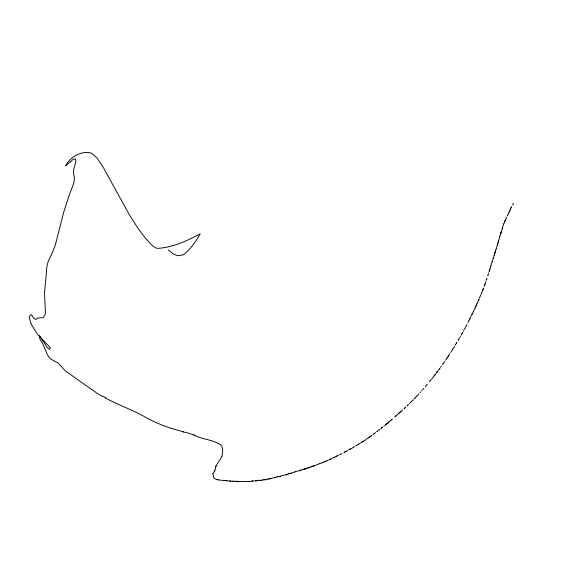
<?xml version="1.0" encoding="UTF-8"?>
<svg xmlns="http://www.w3.org/2000/svg" width="584" height="584" viewBox="0 0 584 584"><rect width="100%" height="100%" fill="white"/><g stroke="black" fill="none" stroke-linecap="round" stroke-linejoin="round"><path stroke-width="0.88" d="M221.971 456.192C222.789 451.899 223.92 445.84 218.81 443.723M499.495 237.6L499.575 237.286M499.612 237.17L499.743 236.673M499.408 237.922L499.269 238.433M499.787 236.527L500.875 232.972M498.094 242.433L498.4 241.374M498.115 242.353L497.802 243.397M499.064 239.148L498.838 239.914M496.838 246.558L497.166 245.484M491.034 265.362L490.874 265.902M491.173 264.88L492.144 261.705M496.385 248.091L496.619 247.317M490.845 266.012L490.684 266.545M502.371 228.213L502.875 226.548M498.429 241.265L498.78 240.097M496.312 248.339L495.999 249.361M495.29 251.682L495.488 251.025M497.502 244.397L497.772 243.506M502.306 228.424L502.072 229.183M502.554 227.599L502.722 227.045M494.684 253.682L494.575 254.025M494.947 252.806L495.152 252.142M495.174 252.062L495.035 252.514M494.925 252.894L494.736 253.514M497.48 244.47L497.225 245.302M494.794 253.303L494.911 252.93M495.882 249.762L495.648 250.514M501.021 232.49L501.554 230.797M494.487 254.325L494.341 254.785M501.043 232.425L501.196 231.914M488.56 273.4L488.757 272.735M489.107 271.604L489.275 271.078M495.509 250.945L495.699 250.353M487.983 275.247L488.312 274.188M490.29 267.815L490.524 267.071M502.028 229.337L501.809 230.008M487.961 275.312L487.808 275.816M489.538 270.217L489.888 269.107L489.29 271.02M490.02 268.676L490.173 268.187M500.977 232.636L500.816 233.147M493.027 258.946L493.151 258.551M493.166 258.508L493.414 257.726M493.312 258.026L494.159 255.361M494.21 255.193L494.334 254.828M492.757 259.8L492.626 260.201M500.714 233.476L500.597 233.848M492.188 261.566L492.553 260.428M503.145 225.687L503.591 224.402M486.633 279.349L486.983 278.312M486.72 279.101L486.552 279.597M485.932 281.4L486.195 280.649M485.377 283.014L485.603 282.364M485.267 283.342L485.041 283.977M503.62 224.322L503.882 223.614M484.778 284.736L484.464 285.598M484.822 284.612L484.954 284.233M484.143 286.481L484.421 285.715M483.537 288.116L483.231 288.897M503.904 223.562L504.131 222.978M483.129 289.175L482.734 290.175M483.041 289.394L483.187 289.007M482.581 290.555L482.413 290.985M482.172 291.584L481.544 293.124M504.539 221.971L504.999 220.898L504.846 221.256M481.523 293.183L481.369 293.548M509.854 210.547L509.963 210.291M480.369 295.927L480.544 295.489M507.671 215.284L508.014 214.496M480.793 294.898L481.019 294.38M480.114 296.526L479.865 297.117M504.474 222.124L504.598 221.825M507.562 215.54L507.452 215.803M510.153 209.846L509.971 210.269L510.124 209.919M479.544 297.862L479.749 297.387M508.387 213.634L508.971 212.423M478.712 299.804L479.114 298.877M505.05 220.774L505.24 220.343M478.143 301.118L478.311 300.731M478.902 299.366L478.617 300.023M478.478 300.351L478.595 300.081M477.902 301.68L477.588 302.41M508.197 214.072L508.438 213.518M510.511 208.999L510.701 208.576M510.847 208.247L510.664 208.663M475.975 306.038L476.31 305.286M475.945 306.096L476.179 305.571M477.033 303.665L477.369 302.899M476.931 303.884L476.734 304.33M476.661 304.498L476.361 305.169M505.306 220.197L505.459 219.869M475.069 308.031L475.478 307.14M475.427 307.257L475.741 306.563M509.591 211.145L509.153 212.058L509.365 211.627M512.708 204.889L513.175 203.933M473.485 311.382L474.288 309.681M474.529 309.184L474.989 308.191M506.248 218.255L506.817 217.138M473.456 311.44L473.091 312.199M511 207.911L511.569 206.824L511.241 207.429M472.493 313.455L472.923 312.557M472.193 314.082L471.894 314.703M471.463 315.579L472.04 314.396M505.518 219.745L505.671 219.438M470.996 316.535L470.565 317.411M505.853 219.066L506.051 218.657M469.375 319.776L469.806 318.922M469.74 319.054L470.346 317.842M513.234 203.823L513.365 203.561M469.142 320.251L469.58 319.382M468.974 320.594L468.558 321.412M467.93 322.631L468.28 321.952M466.521 325.332L466.93 324.558M466.448 325.471L466.222 325.894M466.003 326.31L465.704 326.872M465.105 327.989L465.324 327.573M464.915 328.339L464.572 328.96M463.893 330.201L464.119 329.792M463.353 331.172L463.586 330.756M462.017 333.573L461.601 334.311M462.054 333.5L462.696 332.354M461.112 335.201L461.396 334.683M460.447 336.377L460.075 337.026M459.491 338.034L459.747 337.603M214.992 470.273L215.474 468.682A2.402 1 -38.9 0 0 215.496 468.441M458.871 339.114L459.119 338.683M212.919 473.734L214.839 470.521M458.06 340.487L458.404 339.903M458.491 339.764L458.783 339.26M456.235 343.538L456.812 342.589M456.768 342.662L456.418 343.239M456.192 343.611L455.878 344.122M455.659 344.487L455.257 345.144M453.702 347.648L454.169 346.896M452.257 349.962L453.038 348.714M452.746 349.174L453.228 348.407M451.41 351.312L451.958 350.437M451.001 351.955L450.753 352.349M449.789 353.846L449.235 354.7M448.476 355.839L448.943 355.145M448.373 355.999L448.169 356.313M447.643 357.109L448.118 356.393M447.11 357.912L446.848 358.313M447.161 357.831L447.483 357.35M445.774 359.912L446.796 358.393M444.22 362.197L443.424 363.358M444.614 361.62L445.001 361.051M443.256 363.598L442.971 364M442.628 364.474L442.913 364.08M440.898 366.898L441.424 366.168M440.307 367.716L439.307 369.081M439.241 369.161L438.883 369.643M438.35 370.351L436.168 373.22M437.65 371.285L436.766 372.439M215.854 466.149L215.503 468.434M435.511 374.074L435.27 374.38M434.854 374.913L435.211 374.454M433.321 376.863L434.795 374.986M432.248 378.22L433.007 377.264M431.926 378.629L431.539 379.111M431.021 379.753L430.313 380.629M429.386 381.761L430.05 380.951M216.043 465.908L221.694 456.951A1.46 0.628 -59.7 0 0 221.869 456.615A2.059 0.971 -59 0 0 221.927 456.214M426.802 384.885L427.145 384.469M426.656 385.053L425.305 386.652M423.889 388.294L423.531 388.71M422.539 389.835L423.108 389.192M421.473 391.046L421.831 390.638M420.597 392.017L420.086 392.579M418.918 393.864L417.524 395.353M416.721 396.186L417.159 395.733M416.647 396.266L414.947 398.032M414.866 398.113L414.275 398.719M412.625 400.39L413.384 399.624M412.552 400.471L411.224 401.785M409.464 403.493L410.129 402.843M410.494 402.486L411.078 401.923M408.574 404.354L408.201 404.712M407.464 405.413L407.836 405.062M406.793 406.048L407.165 405.697M405.727 407.048L405.274 407.471M400.996 411.399L402.566 409.961M400.909 411.472L399.653 412.618L399.989 412.311M399.573 412.691L398.909 413.282M396.426 415.494L397.135 414.866M397.565 414.479L398.157 413.954M398.412 413.727L399.076 413.136M395.361 416.443L396.339 415.574M396.251 415.655L395.718 416.129M394.726 417.012L395.266 416.531M392.229 419.188L392.141 419.261M391.966 419.414L391.448 419.852M390.937 420.283L391.36 419.925M390.769 420.422L388.55 422.283M387.513 423.144L388.805 422.064M386.732 423.794L387.426 423.217M386.119 424.298L387.163 423.436M386.031 424.371L385.601 424.729M384.294 425.794L384.206 425.867A14.95 1.38 -39.8 0 1 383.878 426.079M384.907 425.291L385.425 424.867M381.454 428.079L382.629 427.138M381.367 428.152L380.914 428.517M379.381 429.729L379.834 429.371M379.286 429.795L378.651 430.291M377.563 431.131L378.016 430.78M377.468 431.204L377.381 431.269A13.87 2.022 -35.5 0 1 377.074 431.547L376.651 431.824M374.132 433.7L375.643 432.576M374.037 433.773L372.899 434.613M371.001 435.985L371.767 435.43M370.709 436.19L371.387 435.708M370.132 436.606L370.519 436.328M370.037 436.679L369.453 437.087M369.263 437.226L368.884 437.489M368.789 437.555L366.986 438.818M366.613 439.073L366.241 439.321M365.504 439.818L365.139 440.066M363.365 441.227L364.117 440.738M362.993 441.475L361.89 442.176M361.16 442.635L361.613 442.351M356.612 445.446L356.51 445.512M356.919 445.256L360.613 442.971M356.298 445.643L355.795 445.95M358.715 444.147L358.328 444.387M353.875 447.103L353.378 447.395M352.875 447.687L352.772 447.745A13.702 1.577 -31.6 0 1 352.488 447.906M351.991 448.198L351.502 448.476M351.4 448.534L350.437 449.074M349.765 449.439L350.342 449.125M344.815 452.038L346.086 451.366M346.378 451.22L346.75 451.023M343.83 452.549L344.224 452.344M347.027 450.877L347.662 450.549M341.859 453.571L341.078 453.965M340.881 454.067L339.903 454.556M334.99 456.965L335.837 456.549M337.698 455.637L339.114 454.951M334.252 457.323L334.676 457.119M334.143 457.374L332.004 458.404M331.668 458.557L330.646 459.053M330.42 459.155L329.632 459.528M328.515 460.031L326.675 460.842M326.471 460.929L325.748 461.229M325.025 461.521L324.288 461.827M323.879 461.995L323.266 462.236M321.295 463.024L323.164 462.28M320.974 463.149L320.543 463.316A12.308 2.643 -25.7 0 1 320.149 463.44L319.908 463.565A15.06 2.737 -24.9 0 0 319.565 463.718M319.587 463.681L316.302 464.944M314.214 465.733L315.732 465.156M314.09 465.776L313.615 465.952M312.418 466.397L312.79 466.258M312.914 466.214L311.812 466.623M311.695 466.667L310.294 467.163M308.483 467.769L309.615 467.39M307.921 467.959L306.907 468.288M293.029 472.558L291.423 473.069M296.022 471.609L296.665 471.412M291.292 473.113L290.883 473.237M295.38 471.814L294.226 472.179M297.424 471.171L298.059 470.974M298.57 470.814L298.942 470.697M305.819 468.631L304.315 469.083M289.803 473.573L290.343 473.405M289.533 473.653L288.846 473.865M300.037 470.354L300.629 470.178M300.862 470.105L302.125 469.733M303.118 469.434L303.673 469.273M288.292 474.026L287.729 474.193M304.103 469.149L303.892 469.207M303.994 469.178L304.957 468.894M286.737 474.478L287.591 474.23M286.167 474.646L280.751 476.069M279.802 476.31L280.349 476.172M277.108 476.982L274.816 477.559M279.386 476.413L277.838 476.799M271.399 478.362L272.764 478.041M271.246 478.406L270.786 478.508M274.086 477.734L273.502 477.873M269.596 478.771L269.005 478.895M268.275 479.048L266.362 479.428M265.618 479.574L265.173 479.654M264.873 479.712L264.129 479.844M262.99 480.026L261.727 480.201M256.799 480.727L255.748 480.851M260.917 480.296L259.844 480.413M257.383 480.661L258.624 480.537M254.003 481.026L252.12 481.194M251.383 481.252L251.828 481.216M250.624 481.311L249.171 481.399M248.762 481.413L247.842 481.435M247.711 481.435L245.484 481.471M244.937 481.479L243.484 481.464M240.433 481.442L239.856 481.442M241.156 481.435L243.236 481.457M235.228 481.304L234.315 481.296A4.3 1.336 -3.2 0 1 233.987 481.231L233.213 481.245M236.856 481.369L238.484 481.413M238.746 481.42L239.433 481.435A7.65 1.577 -6.1 0 0 239.841 481.45M232.22 481.194L232.841 481.231M230.782 481.121L231.724 481.172M230.541 481.106L230.308 481.092A9.432 3.628 -5.5 0 1 230.132 481.019M223.789 480.449L225.913 480.617M221.343 480.26L218.613 479.917M222.102 480.311L222.774 480.362A9.563 3.146 1.8 0 1 223.124 480.376M229.731 481.048L229.3 481.004M226.928 480.727L227.38 480.778M227.731 480.814L228.643 480.924M183.719 431.795C171.2 428.795 159.023 424.444 147.621 418.451C134.13 410.34 119.136 405.406 105.288 397.974M217.204 479.595L218.379 479.873A3.095 1.139 12.5 0 0 218.62 479.931M185.792 432.277L193.647 434.897M216.89 479.522L216.095 479.311A5.059 3.54 -19.9 0 1 215.846 479.252L213.97 478.011M218.467 443.548C210.999 439.533 202.173 439.219 194.633 435.35M102.069 396.266L96.798 393.09L65.262 370.818L58.305 363.16L50.041 358.569L47.53 354.882L42.632 343.611L39.705 338.603L39.551 335.544L47.034 347.327L49.735 349.488L50.224 347.495L37.887 334.822L31.397 324.5L29.229 317.733L30.324 314.886L31.47 314.747L34.098 318.703L36.069 319.375L37.741 317.973L43.165 317.623L45.063 314.915L45.391 312.097L44.545 293.277L46.975 265.91L48.333 261.019L52.545 252.303L55.414 244.623L63.641 212.445L68.963 195.852L73.715 183.318L74.431 178.178L73.329 171.163L75.832 161.483L75.526 158.95L73.46 159.155L65.758 165.688C70.299 156.87 81.804 150.081 91.659 153.271L96.798 157.782L103.025 166.915L129.407 214.934L138.233 228.651L145.905 238.776L151.833 245.156L155.665 247.944L157.935 248.353C173.01 247.397 187.011 240.842 200.254 233.819C195.647 241.688 190.479 249.631 182.916 254.952L177.565 255.756L172.718 253.573L168.367 249.952M213.678 477.61L212.846 473.879A6.431 3.037 12.5 0 1 212.941 473.741M102.485 396.01A106.478 26.959 25.3 0 1 105.755 397.748M183.194 431.977A18.805 3.088 9.2 0 1 185.128 432.408M193.793 434.839A15.885 6.373 -0.9 0 1 194.771 435.306M216 466.039A7.745 0.964 -42.6 0 1 216.197 465.798M214.562 470.784A5.679 0.38 -51.7 0 1 214.43 470.974M217.248 479.544A3.679 0.591 12.5 0 1 216.971 479.479M223.767 480.34A13.848 8.366 13.6 0 1 223.314 480.304M226.008 480.464A14.089 8.789 -17.6 0 1 226.351 480.501M226.658 480.866A7.636 1.803 -0.3 0 1 226.059 480.793M230.118 481.041A7.942 2.628 -4 0 1 229.782 481.012M232.936 481.333A10.052 1.358 -0.6 0 1 232.542 481.311M235.542 481.165A4.015 0.584 -0.8 0 1 236.608 481.231M236.783 481.45A13.249 5.278 -10.8 0 1 236.272 481.42M238.053 481.822A12.279 0.423 -1.5 0 1 238.491 481.815M250.003 481.654A20.557 3.227 3 0 1 249.572 481.669M252.711 480.895A10.476 0.474 -5.7 0 1 252.171 480.946M255.347 480.537A8.826 1.08 -7.6 0 1 254.799 480.596M256.142 480.902A13.739 0.993 -5.2 0 1 255.493 480.975M257.077 480.384A17.162 4.789 -11.4 0 1 257.69 480.318M259.457 480.274A12.541 2.416 -9.9 0 1 259.887 480.238M261.939 480.084A14.797 1.913 -9.5 0 1 261.42 480.143M263.844 479.741A9.512 0.504 -9.6 0 1 263.515 479.792M264.238 479.581A10.402 2.19 -11.7 0 1 263.588 479.69M266.048 479.734A13.644 1.591 -12.1 0 1 265.18 479.902M268.29 478.989A10.03 0.73 -12.1 0 1 269.078 478.829M270.297 478.384A16.666 0.672 -12.3 0 1 269.969 478.457M270.801 478.639A13.082 5.074 -14 0 1 270.341 478.741M274.838 477.697A13.877 2.139 -13.7 0 1 274.363 477.814M277.166 476.843A12.001 0.752 -14.2 0 1 277.685 476.719M280.203 476.376A17.505 1.11 -13.7 0 1 279.721 476.5M286.759 474.799A16.783 2.81 -16.5 0 1 286.116 474.982M288.89 473.58A14.563 0.664 -16.6 0 1 288.489 473.697M291.022 473.456A16.491 3.161 -16.8 0 1 290.438 473.639M293.774 472.222A12.359 1.847 -17.2 0 1 294.183 472.098M295.745 471.456A16.447 1.898 -17.8 0 1 295.402 471.565M299.643 470.857A14.753 3.154 -17.5 0 1 300.074 470.719M302.563 469.565A12.906 1.978 -16.8 0 1 302.125 469.689M306.403 468.477A10.067 0.81 -17 0 1 305.841 468.653M306.921 468.185A11.067 1.876 -18.7 0 1 306.607 468.288M308.476 467.915A9.892 2.219 -19.8 0 1 308.002 468.076M310.316 467.061A13.768 2.183 -20 0 1 309.994 467.178M325.492 461.572A14.22 1.986 -20 0 1 325.872 461.418M330.077 459.55A13.082 2.007 -22.1 0 1 329.588 459.769M336.902 456.148A11.68 0.796 -26.9 0 1 337.267 455.965M345.086 451.775A9.322 0.62 -28.8 0 1 344.575 452.045M349.006 449.702A13.979 0.956 -28.9 0 1 348.765 449.826M349.553 448.979A11.884 2.351 -31.8 0 1 349.093 449.235M349.553 449.665A12.016 1.621 -30.8 0 1 349.254 449.833M354.327 446.672A15.074 2.489 -32.6 0 1 353.948 446.899M361.832 442.11A8.264 0.54 -32.1 0 1 361.598 442.256M363.525 441.387A11.563 1.438 -33.1 0 1 363.08 441.679M364.949 440.402A12.461 1.518 -33.1 0 1 364.526 440.679M381.513 427.634A12.855 0.993 -37.9 0 1 382.133 427.13M386.834 423.612A13.739 0.526 -39.9 0 1 386.601 423.801M388.294 422.874A13.322 0.73 -40.1 0 1 387.579 423.466M404.931 407.917A12.147 0.387 -43 0 1 405.114 407.741M454.483 346.699A12.001 0.664 -59.4 0 1 454.315 346.969M404.143 408.508L404.522 408.165L404.143 408.508M336.253 456.345L336.669 456.148L336.253 456.345M313.031 466.171L313.498 465.995L313.031 466.171"/></g></svg>
